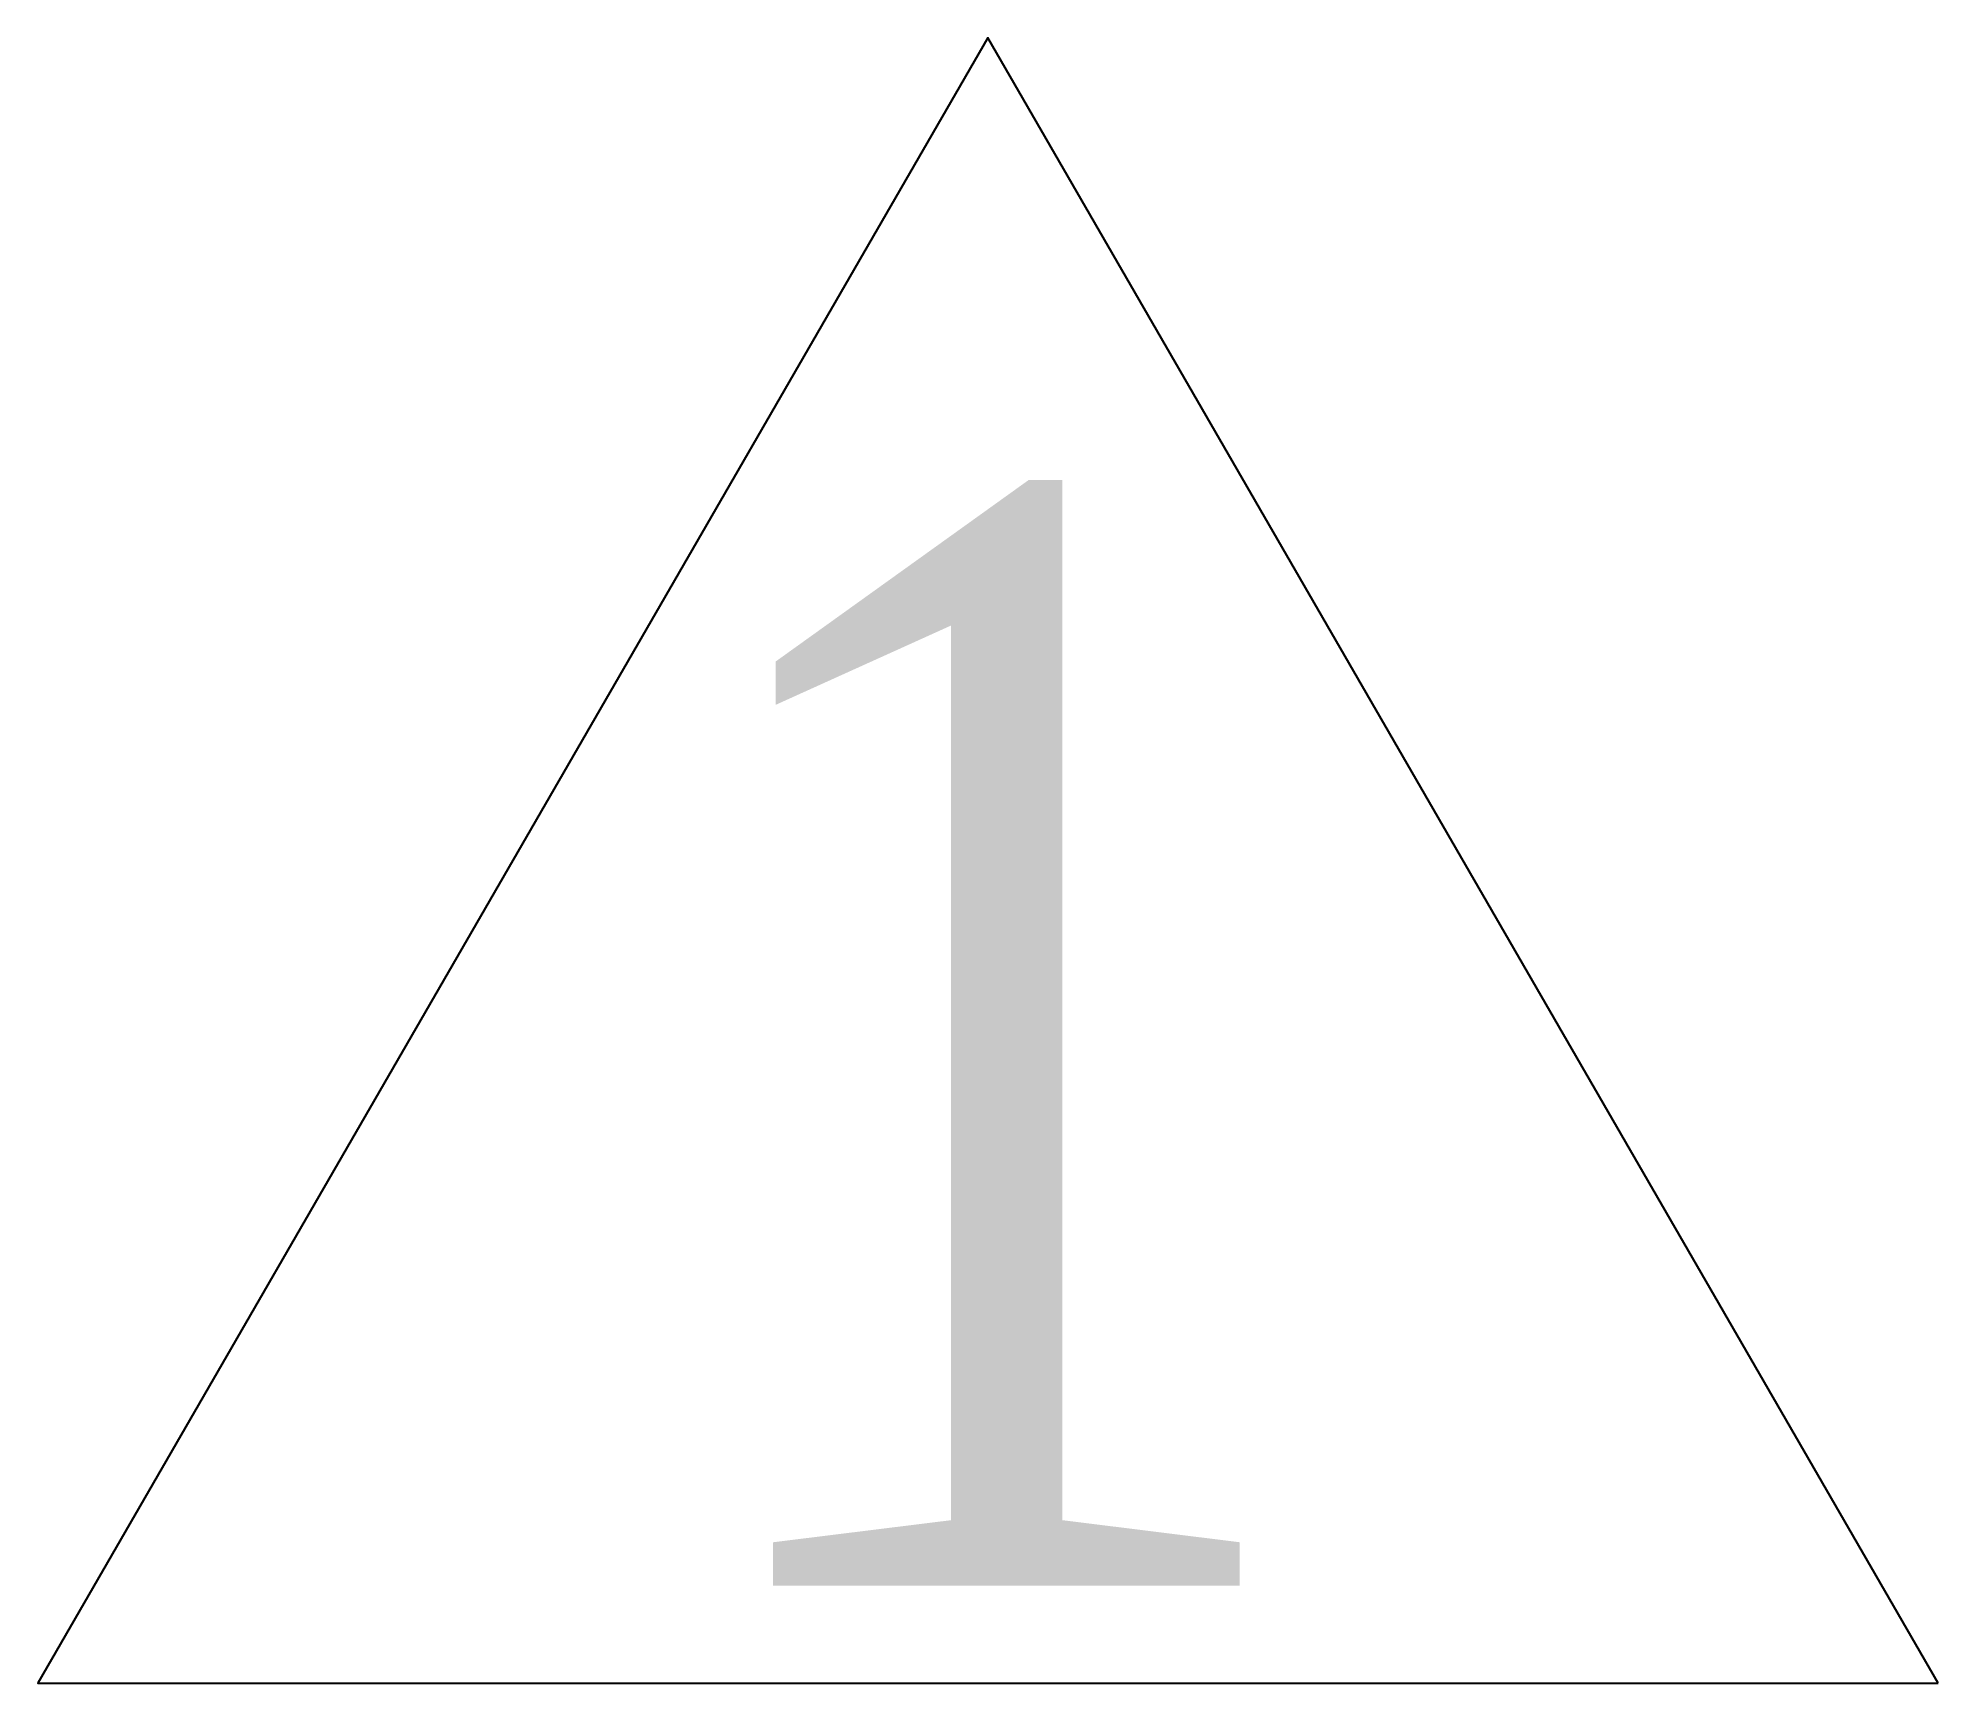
# Model space of a CAD drawing. Header units: millimetres. Extents: x -2.08 to 2.08, y -1.2 to 2.4.
import ezdxf
from ezdxf.enums import TextEntityAlignment as Align

# ---------------------------------------------------------------- set-up
doc = ezdxf.new("R2010")
doc.units = ezdxf.units.MM
doc.header["$MEASUREMENT"] = 0
doc.layers.add('0 @ 1', color=7, linetype='Continuous')
doc.styles.add('SerifAttr', font='times_0.ttf', dxfattribs={"width": 0.8})

# ---------------------------------------------------------------- blocks, each defined once
blk = doc.blocks.new('Revision Tag')
at = {"flags": 128}
blk.add_lwpolyline([(2.0785, -1.2), (0, 2.4), (-2.0785, -1.2)], close=True, dxfattribs=at)
at = {"style": 'SerifAttr', "width": 0.8}
blk.add_attdef('REV-NUM', text='', height=2.4, dxfattribs=at).set_placement((0, 0.223), align=Align.MIDDLE)

msp = doc.modelspace()

# ---------------------------------------------------------------- block references
at = {"layer": '0 @ 1'}
msp.add_blockref('Revision Tag', (0, 0), dxfattribs=at).add_auto_attribs({'REV-NUM': '1'})

doc.saveas('drawing.dxf')
